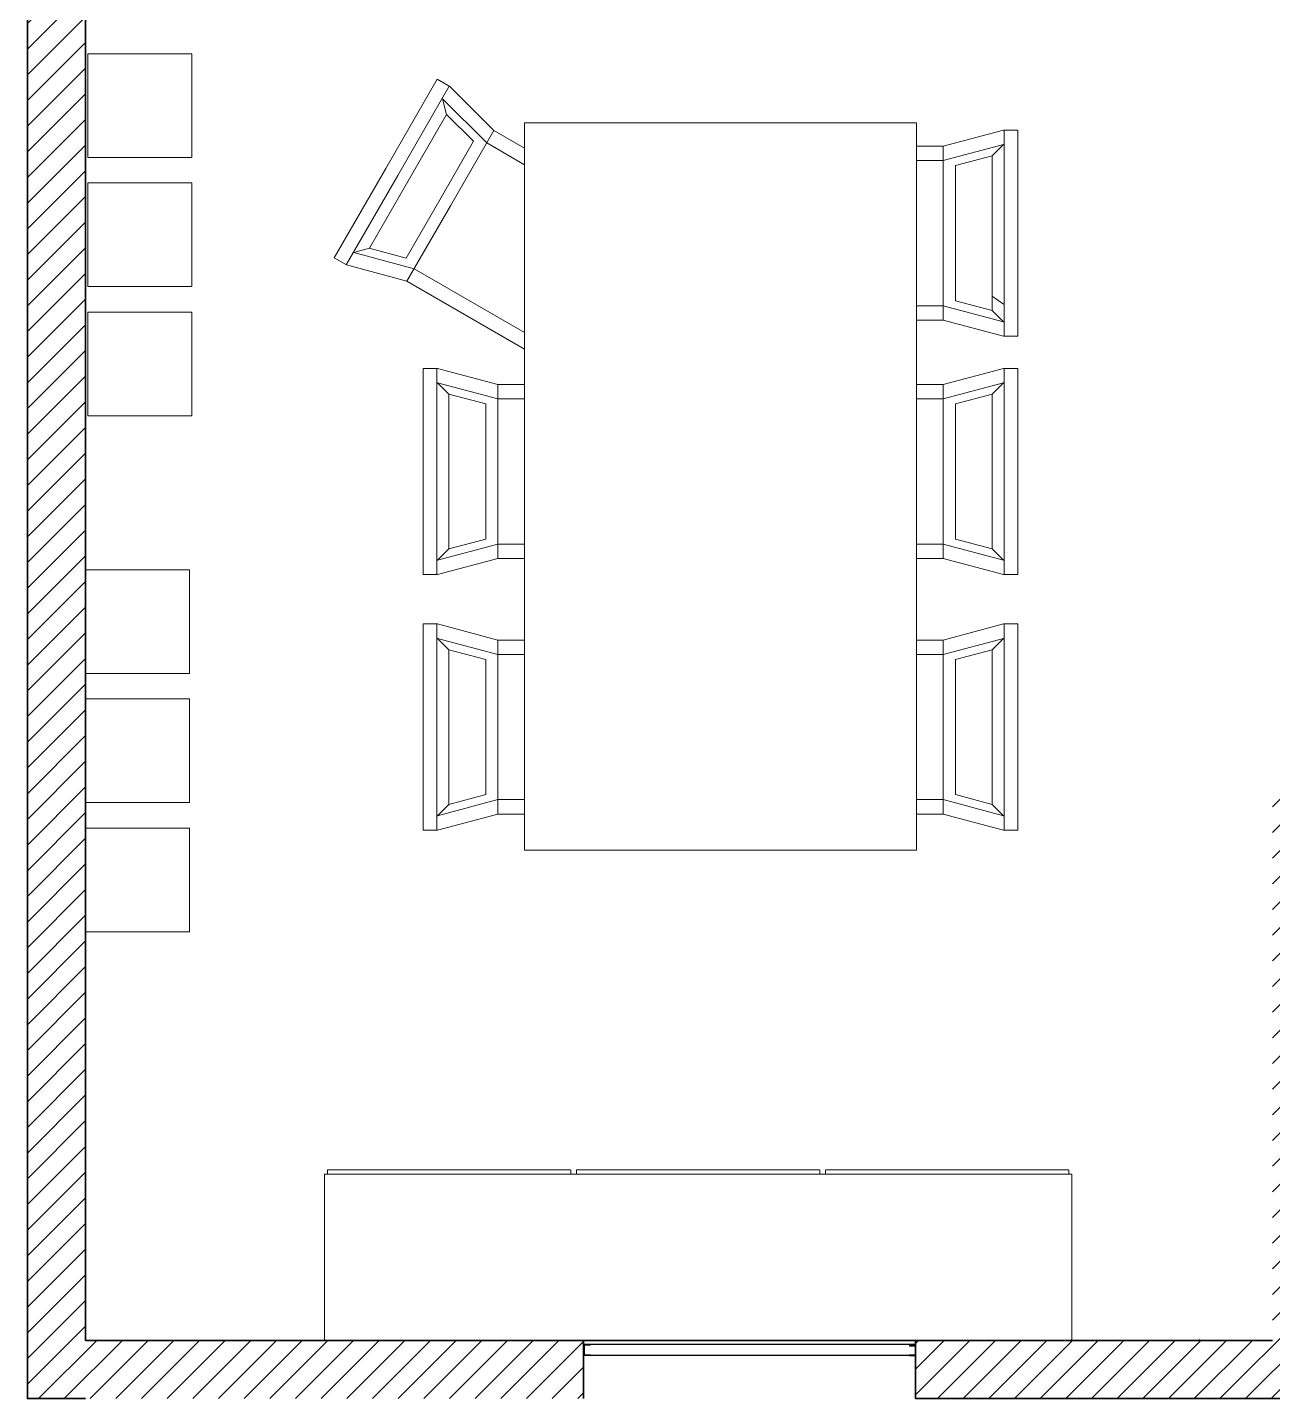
# Model space of a CAD drawing. Header units: metres. Extents: x -2569 to 4336, y -4195 to 694.
# Drawn here: x -2261 to -1961, y -575.3 to -244.9 of the extents above; entities that cross this region are included whole.
import ezdxf

# ---------------------------------------------------------------- set-up
doc = ezdxf.new("R2010")
doc.units = ezdxf.units.M
doc.header["$LTSCALE"] = 5
doc.header["$MEASUREMENT"] = 0
for name, color, linetype, lineweight in [('A-FLOR-PATT', 253, 'Continuous', 18), ('A-FURN', 253, 'Continuous', 18), ('A-FURN-', 253, 'Continuous', 0), ('A-GLAZ-FULL', 4, 'Continuous', 25), ('A-SECT-PATT', 8, 'Continuous', 18), ('A-WALL-FULL', 7, 'Continuous', 35), ('MURI NON SEZIONATI', 170, 'Continuous', 18)]:
    doc.layers.add(name, color=color, linetype=linetype, lineweight=lineweight)
doc.layers.add('IKE120015-t1', color=253, linetype='Continuous')

msp = doc.modelspace()

# ---------------------------------------------------------------- hatches: boundary and pattern name
at = {"layer": 'A-FLOR-PATT'}
for points in [[(-2125.29, -564.71), (-2125.29, -564.96), (-2126.96, -564.96), (-2126.96, -562.34), (-2125.29, -562.34), (-2125.29, -562.59), (-2126.71, -562.59), (-2126.71, -564.71)], [(-2048.47, -564.71), (-2048.47, -564.96), (-2046.8, -564.96), (-2046.8, -562.34), (-2048.47, -562.34), (-2048.47, -562.59), (-2047.05, -562.59), (-2047.05, -564.71)]]:
    msp.add_hatch(color=256, dxfattribs=at).paths.add_polyline_path(points)
at = {"layer": 'A-SECT-PATT'}
h = msp.add_hatch(dxfattribs=at)
h.set_pattern_fill('ANSI31', color=256, scale=35)
h.paths.add_polyline_path([(-1825.76, 29.66), (-1946.96, 29.66), (-2000.96, 29.66), (-2040.96, 29.66), (-2080.96, 29.66), (-2080.96, 15.66), (-2040.96, 15.66), (-1960.96, 15.66), (-1960.96, 4.66), (-1946.96, 4.66), (-1946.96, 15.66), (-1825.76, 15.66)])
h.paths.add_polyline_path([(-2246.96, -220.34), (-2246.96, -200.34), (-2246.96, -145.34), (-2246.96, -105.34), (-2246.96, -65.34), (-2246.96, -25.34), (-2246.96, 15.66), (-2160.96, 15.66), (-2160.96, 29.66), (-2260.96, 29.66), (-2260.96, 15.66), (-2260.96, -25.34), (-2260.96, -65.34), (-2260.96, -105.34), (-2260.96, -200.34), (-2260.96, -220.34), (-2260.96, -260.34), (-2260.96, -300.34), (-2260.96, -340.34), (-2260.96, -380.34), (-2260.96, -420.34), (-2260.96, -460.34), (-2260.96, -500.34), (-2260.96, -540.34), (-2260.96, -575.34), (-2246.96, -575.34), (-2206.96, -575.34), (-2166.96, -575.34), (-2126.96, -575.34), (-2126.96, -561.34), (-2169.46, -561.34), (-2246.96, -561.34), (-2246.96, -540.34), (-2246.96, -500.34), (-2246.96, -460.34), (-2246.96, -420.34), (-2246.96, -380.34), (-2246.96, -340.34), (-2246.96, -300.34), (-2246.96, -260.34)])
h.paths.add_polyline_path([(-1946.96, -441.3), (-1936.87, -441.3), (-1936.87, -427.3), (-1960.96, -427.3), (-1960.96, -561.34), (-2046.96, -561.34), (-2046.96, -575.34), (-1946.96, -575.34)])

# ---------------------------------------------------------------- linework, layer by layer
at = {"layer": 'A-FURN'}
for p, q in [((-2189.35, -521.3), (-2189.36, -521.31)), ((-2189.36, -521.31), (-2189.36, -521.31)), ((-2189.36, -521.31), (-2189.36, -521.32)), ((-2189.36, -521.32), (-2189.36, -521.32)), ((-2189.36, -521.32), (-2189.36, -521.32)), ((-2189.36, -521.32), (-2189.36, -521.33)), ((-2189.36, -521.33), (-2189.36, -561.13)), ((-2189.36, -521.33), (-2189.35, -521.33)), ((-2189.36, -521.33), (-2189.36, -521.33)), ((-2189.35, -521.33), (-2189.36, -521.33)), ((-2189.34, -521.28), (-2189.35, -521.28)), ((-2189.35, -521.28), (-2189.35, -521.29)), ((-2189.35, -521.29), (-2189.35, -521.29)), ((-2189.35, -521.29), (-2189.35, -521.29)), ((-2189.35, -521.29), (-2189.35, -521.3)), ((-2189.35, -521.3), (-2189.35, -521.3)), ((-2189.35, -521.3), (-2189.35, -521.3)), ((-2189.33, -521.27), (-2189.34, -521.27)), ((-2189.34, -521.27), (-2189.34, -521.27)), ((-2189.34, -521.27), (-2189.34, -521.27)), ((-2189.34, -521.27), (-2189.34, -521.28)), ((-2189.32, -521.25), (-2189.33, -521.26)), ((-2189.33, -521.26), (-2189.33, -521.26)), ((-2189.33, -521.26), (-2189.33, -521.26)), ((-2189.33, -521.26), (-2189.33, -521.27)), ((-2189.31, -521.25), (-2189.32, -521.25)), ((-2189.32, -521.25), (-2189.32, -521.25)), ((-2189.32, -521.25), (-2189.32, -521.25)), ((-2189.3, -521.24), (-2189.31, -521.24)), ((-2189.31, -521.24), (-2189.31, -521.24)), ((-2189.31, -521.24), (-2189.31, -521.25)), ((-2189.29, -521.24), (-2189.3, -521.24)), ((-2189.3, -521.24), (-2189.3, -521.24)), ((-2189.3, -521.24), (-2189.3, -521.24)), ((-2189.28, -521.23), (-2189.29, -521.23)), ((-2189.29, -521.23), (-2189.29, -521.23)), ((-2189.29, -521.23), (-2189.29, -521.24)), ((-2189.27, -521.23), (-2189.28, -521.23)), ((-2189.28, -521.23), (-2189.28, -521.23)), ((-2189.26, -521.23), (-2189.27, -521.23)), ((-2189.27, -521.23), (-2189.27, -521.23)), ((-2189.27, -521.23), (-2189.27, -521.23)), ((-2009.46, -521.23), (-2189.26, -521.23)), ((-2189.26, -521.23), (-2189.26, -521.23)), ((-2188.65, -521.13), (-2188.65, -520.33)), ((-2188.56, -520.23), (-2188.56, -520.23)), ((-2130.16, -520.23), (-2188.56, -520.23)), ((-2188.56, -520.23), (-2188.56, -520.23)), ((-2188.56, -521.23), (-2188.56, -521.23)), ((-2188.56, -521.23), (-2188.56, -521.23)), ((-2130.16, -520.23), (-2130.16, -520.23)), ((-2130.15, -520.23), (-2130.16, -520.23)), ((-2130.16, -520.23), (-2130.16, -520.23)), ((-2130.16, -520.23), (-2130.16, -520.23)), ((-2130.16, -520.23), (-2130.16, -520.23)), ((-2130.16, -521.23), (-2130.15, -521.23)), ((-2130.14, -520.23), (-2130.15, -520.23)), ((-2130.15, -520.23), (-2130.15, -520.23)), ((-2130.15, -521.23), (-2130.15, -521.23)), ((-2130.15, -521.23), (-2130.15, -521.23)), ((-2130.15, -521.23), (-2130.14, -521.23)), ((-2130.13, -520.23), (-2130.14, -520.23)), ((-2130.14, -520.23), (-2130.14, -520.23)), ((-2130.14, -520.23), (-2130.14, -520.23)), ((-2130.14, -521.23), (-2130.14, -521.23)), ((-2130.14, -521.23), (-2130.13, -521.23)), ((-2130.12, -520.24), (-2130.13, -520.23)), ((-2130.13, -520.23), (-2130.13, -520.23)), ((-2130.13, -520.23), (-2130.13, -520.23)), ((-2130.13, -521.23), (-2130.13, -521.22)), ((-2130.13, -521.22), (-2130.13, -521.22)), ((-2130.13, -521.22), (-2130.12, -521.22)), ((-2130.11, -520.24), (-2130.12, -520.24)), ((-2130.12, -520.24), (-2130.12, -520.24)), ((-2130.12, -521.22), (-2130.12, -521.22)), ((-2130.12, -521.22), (-2130.11, -521.22)), ((-2130.1, -520.24), (-2130.11, -520.24)), ((-2130.11, -520.24), (-2130.11, -520.24)), ((-2130.11, -520.24), (-2130.11, -520.24)), ((-2130.11, -521.22), (-2130.1, -521.21)), ((-2130.11, -521.22), (-2130.11, -521.22)), ((-2130.11, -521.22), (-2130.11, -521.22)), ((-2130.1, -520.25), (-2130.1, -520.24)), ((-2130.09, -520.25), (-2130.1, -520.25)), ((-2130.1, -520.25), (-2130.1, -520.25)), ((-2130.1, -521.21), (-2130.1, -521.21)), ((-2130.1, -521.21), (-2130.1, -521.21)), ((-2130.1, -521.21), (-2130.09, -521.21)), ((-2130.09, -520.26), (-2130.09, -520.25)), ((-2130.09, -520.25), (-2130.09, -520.25)), ((-2130.08, -520.26), (-2130.09, -520.26)), ((-2130.09, -520.26), (-2130.09, -520.26)), ((-2130.09, -521.21), (-2130.09, -521.2)), ((-2130.09, -521.2), (-2130.09, -521.2)), ((-2130.09, -521.2), (-2130.09, -521.2)), ((-2130.09, -521.2), (-2130.08, -521.2)), ((-2130.08, -520.27), (-2130.08, -520.26)), ((-2130.07, -520.28), (-2130.08, -520.27)), ((-2130.08, -520.27), (-2130.08, -520.27)), ((-2130.08, -520.27), (-2130.08, -520.27)), ((-2130.08, -521.19), (-2130.07, -521.18)), ((-2130.08, -521.2), (-2130.08, -521.19)), ((-2130.08, -521.19), (-2130.08, -521.19)), ((-2130.08, -521.19), (-2130.08, -521.19)), ((-2130.07, -520.29), (-2130.07, -520.28)), ((-2130.07, -520.28), (-2130.07, -520.28)), ((-2130.07, -520.28), (-2130.07, -520.28)), ((-2130.06, -520.29), (-2130.07, -520.29)), ((-2130.07, -520.29), (-2130.07, -520.29)), ((-2130.07, -521.17), (-2130.06, -521.16)), ((-2130.07, -521.18), (-2130.07, -521.17)), ((-2130.07, -521.17), (-2130.07, -521.17)), ((-2130.07, -521.18), (-2130.07, -521.18)), ((-2130.07, -521.18), (-2130.07, -521.18)), ((-2130.06, -520.3), (-2130.06, -520.29)), ((-2130.06, -520.31), (-2130.06, -520.3)), ((-2130.06, -520.3), (-2130.06, -520.3)), ((-2130.06, -520.3), (-2130.06, -520.3)), ((-2130.06, -520.32), (-2130.06, -520.31)), ((-2130.06, -520.31), (-2130.06, -520.31)), ((-2130.06, -520.33), (-2130.06, -520.32)), ((-2130.06, -520.32), (-2130.06, -520.32)), ((-2130.06, -520.32), (-2130.06, -520.32)), ((-2130.06, -520.33), (-2130.06, -521.13)), ((-2130.06, -521.14), (-2130.06, -521.13)), ((-2130.06, -521.13), (-2130.06, -521.13)), ((-2130.06, -521.13), (-2130.06, -521.13)), ((-2130.06, -521.15), (-2130.06, -521.14)), ((-2130.06, -521.14), (-2130.06, -521.14)), ((-2130.06, -521.16), (-2130.06, -521.15)), ((-2130.06, -521.15), (-2130.06, -521.15)), ((-2130.06, -521.15), (-2130.06, -521.15)), ((-2130.06, -521.16), (-2130.06, -521.16)), ((-2130.06, -521.16), (-2130.06, -521.16)), ((-2128.65, -521.12), (-2128.65, -520.33)), ((-2070.16, -520.23), (-2128.56, -520.23)), ((-2128.56, -521.23), (-2128.56, -521.23)), ((-2128.56, -521.23), (-2128.56, -521.23)), ((-2070.16, -520.23), (-2070.16, -520.23)), ((-2070.15, -520.23), (-2070.16, -520.23)), ((-2070.16, -520.23), (-2070.16, -520.23)), ((-2070.16, -520.23), (-2070.16, -520.23)), ((-2070.16, -520.23), (-2070.16, -520.23)), ((-2070.16, -521.23), (-2070.15, -521.23)), ((-2070.14, -520.23), (-2070.15, -520.23)), ((-2070.15, -520.23), (-2070.15, -520.23)), ((-2070.15, -521.23), (-2070.15, -521.23)), ((-2070.15, -521.23), (-2070.15, -521.23)), ((-2070.15, -521.23), (-2070.14, -521.23)), ((-2070.13, -520.23), (-2070.14, -520.23)), ((-2070.14, -520.23), (-2070.14, -520.23)), ((-2070.14, -520.23), (-2070.14, -520.23)), ((-2070.14, -521.23), (-2070.14, -521.23)), ((-2070.14, -521.23), (-2070.13, -521.23)), ((-2070.12, -520.24), (-2070.13, -520.23)), ((-2070.13, -520.23), (-2070.13, -520.23)), ((-2070.13, -520.23), (-2070.13, -520.23)), ((-2070.13, -521.23), (-2070.13, -521.22)), ((-2070.13, -521.22), (-2070.13, -521.22)), ((-2070.13, -521.22), (-2070.12, -521.22)), ((-2070.11, -520.24), (-2070.12, -520.24)), ((-2070.12, -520.24), (-2070.12, -520.24)), ((-2070.12, -521.22), (-2070.12, -521.22)), ((-2070.12, -521.22), (-2070.11, -521.22)), ((-2070.1, -520.24), (-2070.11, -520.24)), ((-2070.11, -520.24), (-2070.11, -520.24)), ((-2070.11, -520.24), (-2070.11, -520.24)), ((-2070.11, -521.22), (-2070.1, -521.21)), ((-2070.11, -521.22), (-2070.11, -521.22)), ((-2070.11, -521.22), (-2070.11, -521.22)), ((-2070.1, -520.25), (-2070.1, -520.24)), ((-2070.09, -520.25), (-2070.1, -520.25)), ((-2070.1, -520.25), (-2070.1, -520.25)), ((-2070.1, -521.21), (-2070.1, -521.21)), ((-2070.1, -521.21), (-2070.1, -521.21)), ((-2070.1, -521.21), (-2070.09, -521.21)), ((-2070.09, -520.26), (-2070.09, -520.25)), ((-2070.09, -520.25), (-2070.09, -520.25)), ((-2070.08, -520.26), (-2070.09, -520.26)), ((-2070.09, -520.26), (-2070.09, -520.26)), ((-2070.09, -521.21), (-2070.09, -521.2)), ((-2070.09, -521.2), (-2070.09, -521.2)), ((-2070.09, -521.2), (-2070.09, -521.2)), ((-2070.09, -521.2), (-2070.08, -521.2)), ((-2070.08, -520.27), (-2070.08, -520.26)), ((-2070.07, -520.28), (-2070.08, -520.27)), ((-2070.08, -520.27), (-2070.08, -520.27)), ((-2070.08, -520.27), (-2070.08, -520.27)), ((-2070.08, -521.19), (-2070.07, -521.18)), ((-2070.08, -521.2), (-2070.08, -521.19)), ((-2070.08, -521.19), (-2070.08, -521.19)), ((-2070.08, -521.19), (-2070.08, -521.19)), ((-2070.07, -520.29), (-2070.07, -520.28)), ((-2070.07, -520.28), (-2070.07, -520.28)), ((-2070.07, -520.28), (-2070.07, -520.28)), ((-2070.06, -520.29), (-2070.07, -520.29)), ((-2070.07, -520.29), (-2070.07, -520.29)), ((-2070.07, -521.17), (-2070.06, -521.16)), ((-2070.07, -521.18), (-2070.07, -521.17)), ((-2070.07, -521.17), (-2070.07, -521.17)), ((-2070.07, -521.18), (-2070.07, -521.18)), ((-2070.07, -521.18), (-2070.07, -521.18)), ((-2070.06, -520.3), (-2070.06, -520.29)), ((-2070.06, -520.31), (-2070.06, -520.3)), ((-2070.06, -520.3), (-2070.06, -520.3)), ((-2070.06, -520.3), (-2070.06, -520.3)), ((-2070.06, -520.32), (-2070.06, -520.31)), ((-2070.06, -520.31), (-2070.06, -520.31)), ((-2070.06, -520.33), (-2070.06, -520.32)), ((-2070.06, -520.32), (-2070.06, -520.32)), ((-2070.06, -520.32), (-2070.06, -520.32)), ((-2070.06, -520.33), (-2070.06, -521.13)), ((-2070.06, -521.14), (-2070.06, -521.13)), ((-2070.06, -521.13), (-2070.06, -521.13)), ((-2070.06, -521.13), (-2070.06, -521.13)), ((-2070.06, -521.15), (-2070.06, -521.14)), ((-2070.06, -521.14), (-2070.06, -521.14)), ((-2070.06, -521.16), (-2070.06, -521.15)), ((-2070.06, -521.15), (-2070.06, -521.15)), ((-2070.06, -521.15), (-2070.06, -521.15)), ((-2070.06, -521.16), (-2070.06, -521.16)), ((-2070.06, -521.16), (-2070.06, -521.16)), ((-2068.65, -521.13), (-2068.65, -520.33)), ((-2068.56, -520.23), (-2068.56, -520.23)), ((-2010.16, -520.23), (-2068.56, -520.23)), ((-2068.56, -520.23), (-2068.56, -520.23)), ((-2068.56, -521.23), (-2068.56, -521.23)), ((-2068.56, -521.23), (-2068.56, -521.23)), ((-2010.15, -520.23), (-2010.16, -520.23)), ((-2010.16, -520.23), (-2010.16, -520.23)), ((-2010.14, -520.23), (-2010.15, -520.23)), ((-2010.15, -520.23), (-2010.15, -520.23)), ((-2010.15, -521.23), (-2010.15, -521.23)), ((-2010.15, -521.23), (-2010.15, -521.23)), ((-2010.15, -521.23), (-2010.14, -521.23)), ((-2010.13, -520.23), (-2010.14, -520.23)), ((-2010.14, -520.23), (-2010.14, -520.23)), ((-2010.14, -520.23), (-2010.14, -520.23)), ((-2010.14, -521.23), (-2010.14, -521.23)), ((-2010.14, -521.23), (-2010.13, -521.23)), ((-2010.12, -520.24), (-2010.13, -520.23)), ((-2010.13, -520.23), (-2010.13, -520.23)), ((-2010.13, -520.23), (-2010.13, -520.23)), ((-2010.13, -521.23), (-2010.13, -521.22)), ((-2010.13, -521.22), (-2010.13, -521.22)), ((-2010.13, -521.22), (-2010.12, -521.22)), ((-2010.11, -520.24), (-2010.12, -520.24)), ((-2010.12, -520.24), (-2010.12, -520.24)), ((-2010.12, -521.22), (-2010.12, -521.22)), ((-2010.12, -521.22), (-2010.11, -521.22)), ((-2010.1, -520.24), (-2010.11, -520.24)), ((-2010.11, -520.24), (-2010.11, -520.24)), ((-2010.11, -520.24), (-2010.11, -520.24)), ((-2010.11, -521.22), (-2010.1, -521.21)), ((-2010.11, -521.22), (-2010.11, -521.22)), ((-2010.11, -521.22), (-2010.11, -521.22)), ((-2010.1, -520.25), (-2010.1, -520.24)), ((-2010.09, -520.25), (-2010.1, -520.25)), ((-2010.1, -520.25), (-2010.1, -520.25)), ((-2010.1, -521.21), (-2010.1, -521.21)), ((-2010.1, -521.21), (-2010.1, -521.21)), ((-2010.1, -521.21), (-2010.09, -521.21)), ((-2010.09, -520.26), (-2010.09, -520.25)), ((-2010.09, -520.25), (-2010.09, -520.25)), ((-2010.08, -520.26), (-2010.09, -520.26)), ((-2010.09, -520.26), (-2010.09, -520.26)), ((-2010.09, -521.21), (-2010.09, -521.2)), ((-2010.09, -521.2), (-2010.09, -521.2)), ((-2010.09, -521.2), (-2010.09, -521.2)), ((-2010.09, -521.2), (-2010.08, -521.2)), ((-2010.08, -520.27), (-2010.08, -520.26)), ((-2010.07, -520.28), (-2010.08, -520.27)), ((-2010.08, -520.27), (-2010.08, -520.27)), ((-2010.08, -520.27), (-2010.08, -520.27)), ((-2010.08, -521.19), (-2010.07, -521.18)), ((-2010.08, -521.2), (-2010.08, -521.19)), ((-2010.08, -521.19), (-2010.08, -521.19)), ((-2010.08, -521.19), (-2010.08, -521.19)), ((-2010.07, -520.29), (-2010.07, -520.28)), ((-2010.07, -520.28), (-2010.07, -520.28)), ((-2010.07, -520.28), (-2010.07, -520.28)), ((-2010.06, -520.29), (-2010.07, -520.29)), ((-2010.07, -520.29), (-2010.07, -520.29)), ((-2010.07, -521.17), (-2010.06, -521.16)), ((-2010.07, -521.18), (-2010.07, -521.17)), ((-2010.07, -521.17), (-2010.07, -521.17)), ((-2010.07, -521.18), (-2010.07, -521.18)), ((-2010.07, -521.18), (-2010.07, -521.18)), ((-2010.06, -520.3), (-2010.06, -520.29)), ((-2010.06, -520.31), (-2010.06, -520.3)), ((-2010.06, -520.3), (-2010.06, -520.3)), ((-2010.06, -520.3), (-2010.06, -520.3)), ((-2010.06, -520.32), (-2010.06, -520.31)), ((-2010.06, -520.31), (-2010.06, -520.31)), ((-2010.06, -520.33), (-2010.06, -520.32)), ((-2010.06, -520.32), (-2010.06, -520.32)), ((-2010.06, -520.32), (-2010.06, -520.32)), ((-2010.06, -521.13), (-2010.06, -520.33)), ((-2010.06, -521.14), (-2010.06, -521.13)), ((-2010.06, -521.13), (-2010.06, -521.13)), ((-2010.06, -521.13), (-2010.06, -521.13)), ((-2010.06, -521.15), (-2010.06, -521.14)), ((-2010.06, -521.14), (-2010.06, -521.14)), ((-2010.06, -521.16), (-2010.06, -521.15)), ((-2010.06, -521.15), (-2010.06, -521.15)), ((-2010.06, -521.15), (-2010.06, -521.15)), ((-2010.06, -521.16), (-2010.06, -521.16)), ((-2010.06, -521.16), (-2010.06, -521.16)), ((-2009.45, -521.23), (-2009.46, -521.23)), ((-2009.46, -521.23), (-2009.46, -521.23)), ((-2009.44, -521.23), (-2009.45, -521.23)), ((-2009.45, -521.23), (-2009.45, -521.23)), ((-2009.43, -521.23), (-2009.44, -521.23)), ((-2009.44, -521.23), (-2009.44, -521.23)), ((-2009.44, -521.23), (-2009.44, -521.23)), ((-2009.42, -521.24), (-2009.43, -521.23)), ((-2009.43, -521.23), (-2009.43, -521.23)), ((-2009.43, -521.23), (-2009.43, -521.23)), ((-2009.41, -521.24), (-2009.42, -521.24)), ((-2009.42, -521.24), (-2009.42, -521.24)), ((-2009.4, -521.24), (-2009.41, -521.24)), ((-2009.41, -521.24), (-2009.41, -521.24)), ((-2009.41, -521.24), (-2009.41, -521.24)), ((-2009.4, -521.25), (-2009.4, -521.24)), ((-2009.39, -521.25), (-2009.4, -521.25)), ((-2009.4, -521.25), (-2009.4, -521.25)), ((-2009.39, -521.26), (-2009.39, -521.25)), ((-2009.39, -521.25), (-2009.39, -521.25)), ((-2009.38, -521.26), (-2009.39, -521.26)), ((-2009.39, -521.26), (-2009.39, -521.26)), ((-2009.38, -521.27), (-2009.38, -521.26)), ((-2009.37, -521.28), (-2009.38, -521.27)), ((-2009.38, -521.27), (-2009.38, -521.27)), ((-2009.38, -521.27), (-2009.38, -521.27)), ((-2009.37, -521.29), (-2009.37, -521.28)), ((-2009.37, -521.28), (-2009.37, -521.28)), ((-2009.37, -521.28), (-2009.37, -521.28)), ((-2009.36, -521.29), (-2009.37, -521.29)), ((-2009.37, -521.29), (-2009.37, -521.29)), ((-2009.36, -521.3), (-2009.36, -521.29)), ((-2009.36, -521.31), (-2009.36, -521.3)), ((-2009.36, -521.3), (-2009.36, -521.3)), ((-2009.36, -521.32), (-2009.36, -521.31)), ((-2009.36, -521.31), (-2009.36, -521.31)), ((-2009.36, -521.31), (-2009.36, -521.31)), ((-2009.36, -521.33), (-2009.36, -521.32)), ((-2009.36, -521.32), (-2009.36, -521.32)), ((-2009.36, -521.32), (-2009.36, -521.32)), ((-2009.36, -561.13), (-2009.36, -521.33)), ((-2009.36, -521.33), (-2009.36, -521.33)), ((-2009.36, -521.33), (-2009.36, -521.33))]:
    msp.add_line(p, q, dxfattribs=at)
for centre, start, end in [((-2188.56, -520.33), 90, 182.3104), ((-2188.56, -521.13), 177.6896, 270), ((-2128.56, -520.33), 90, 182.3104), ((-2128.56, -521.13), 177.6896, 270), ((-2068.56, -520.33), 90, 182.3104), ((-2068.56, -521.13), 177.6896, 270)]:
    msp.add_arc(centre, 0.0966, start, end, dxfattribs=at)
at = {"layer": 'A-FURN-'}
for p, q in [((-2162.22, -257.36), (-2174.64, -278.88)), ((-2159.22, -259.1), (-2162.22, -257.36)), ((-2171.75, -280.54), (-2159.33, -259.03)), ((-2148.56, -269.72), (-2159.22, -259.1)), ((-2150.29, -272.73), (-2160.95, -262.1)), ((-2160.95, -262.1), (-2159.95, -265.84)), ((-2159.95, -265.84), (-2169.27, -281.98)), ((-2153.45, -272.32), (-2159.95, -265.83)), ((-2148.56, -269.72), (-2159.04, -287.88)), ((-2141.21, -273.97), (-2148.56, -269.72)), ((-2040.33, -273.5), (-2025.79, -269.62)), ((-2025.79, -269.62), (-2022.32, -269.62)), ((-2025.66, -294.47), (-2025.66, -269.62)), ((-2022.32, -269.62), (-2022.32, -294.47)), ((-2153.45, -272.32), (-2161.59, -286.41)), ((-2141.21, -277.98), (-2150.29, -272.73)), ((-2046.74, -273.5), (-2040.33, -273.5)), ((-2046.74, -273.5), (-2046.74, -294.47)), ((-2040.33, -276.97), (-2025.79, -273.1)), ((-2040.33, -273.5), (-2040.33, -294.47)), ((-2025.79, -273.1), (-2028.53, -275.84)), ((-2046.74, -276.97), (-2040.33, -276.97)), ((-2037.39, -278.19), (-2028.52, -275.83)), ((-2028.53, -275.84), (-2028.53, -294.47)), ((-2187.06, -300.39), (-2174.64, -278.88)), ((-2171.75, -280.54), (-2184.17, -302.06)), ((-2037.39, -278.19), (-2037.39, -294.47)), ((-2178.58, -298.11), (-2169.27, -281.98)), ((-2169.72, -300.51), (-2161.59, -286.41)), ((-2169.52, -306.04), (-2159.04, -287.88)), ((-2046.74, -315.43), (-2046.74, -294.47)), ((-2040.33, -315.43), (-2040.33, -294.47)), ((-2037.39, -310.74), (-2037.39, -294.47)), ((-2028.53, -313.1), (-2028.53, -294.47)), ((-2025.66, -294.47), (-2025.66, -319.31)), ((-2022.32, -319.31), (-2022.32, -294.47)), ((-2184.06, -302.12), (-2187.06, -300.39)), ((-2182.32, -299.12), (-2178.58, -298.11)), ((-2167.79, -303.03), (-2182.32, -299.12)), ((-2169.72, -300.51), (-2178.59, -298.12)), ((-2169.52, -306.04), (-2184.06, -302.12)), ((-2141.21, -318.38), (-2167.79, -303.03)), ((-2141.21, -322.39), (-2169.52, -306.04)), ((-2025.79, -311.56), (-2028.53, -309.62)), ((-2046.74, -311.96), (-2040.33, -311.96)), ((-2040.33, -311.96), (-2025.79, -315.83)), ((-2037.39, -310.74), (-2028.52, -313.1)), ((-2025.79, -315.83), (-2028.53, -313.1)), ((-2046.74, -315.43), (-2040.33, -315.43)), ((-2040.33, -315.43), (-2025.79, -319.31)), ((-2025.79, -319.31), (-2022.32, -319.31)), ((-2162.16, -327.07), (-2165.62, -327.07)), ((-2165.62, -327.07), (-2165.62, -351.91)), ((-2162.29, -351.91), (-2162.29, -327.07)), ((-2147.61, -330.94), (-2162.16, -327.07)), ((-2040.33, -330.94), (-2025.79, -327.07)), ((-2025.79, -327.07), (-2022.32, -327.07)), ((-2025.66, -351.91), (-2025.66, -327.07)), ((-2022.32, -327.07), (-2022.32, -351.91)), ((-2162.16, -330.54), (-2162.29, -330.54)), ((-2147.61, -334.41), (-2162.16, -330.54)), ((-2162.16, -330.54), (-2159.42, -333.28)), ((-2150.55, -335.63), (-2159.43, -333.27)), ((-2159.42, -333.28), (-2159.42, -351.91)), ((-2141.21, -330.94), (-2147.61, -330.94)), ((-2147.61, -330.94), (-2147.61, -351.91)), ((-2141.21, -330.94), (-2141.21, -351.91)), ((-2046.74, -330.94), (-2040.33, -330.94)), ((-2046.74, -330.94), (-2046.74, -351.91)), ((-2040.33, -334.41), (-2025.79, -330.54)), ((-2040.33, -330.94), (-2040.33, -351.91)), ((-2037.39, -335.63), (-2028.52, -333.27)), ((-2025.79, -330.54), (-2028.53, -333.28)), ((-2028.53, -333.28), (-2028.53, -351.91)), ((-2150.55, -335.63), (-2150.55, -351.91)), ((-2141.21, -334.41), (-2147.61, -334.41)), ((-2046.74, -334.41), (-2040.33, -334.41)), ((-2037.39, -335.63), (-2037.39, -351.91)), ((-2165.62, -376.75), (-2165.62, -351.91)), ((-2162.29, -351.91), (-2162.29, -376.75)), ((-2159.42, -370.54), (-2159.42, -351.91)), ((-2150.55, -368.18), (-2150.55, -351.91)), ((-2147.61, -372.88), (-2147.61, -351.91)), ((-2141.21, -372.88), (-2141.21, -351.91)), ((-2046.74, -372.88), (-2046.74, -351.91)), ((-2040.33, -372.88), (-2040.33, -351.91)), ((-2037.39, -368.18), (-2037.39, -351.91)), ((-2028.53, -370.54), (-2028.53, -351.91)), ((-2025.66, -351.91), (-2025.66, -376.75)), ((-2022.32, -376.75), (-2022.32, -351.91)), ((-2147.61, -369.4), (-2162.16, -373.28)), ((-2150.55, -368.18), (-2159.43, -370.55)), ((-2141.21, -369.4), (-2147.61, -369.4)), ((-2046.74, -369.4), (-2040.33, -369.4)), ((-2040.33, -369.4), (-2025.79, -373.28)), ((-2037.39, -368.18), (-2028.52, -370.55)), ((-2162.16, -373.28), (-2162.29, -373.28)), ((-2162.16, -373.28), (-2159.42, -370.54)), ((-2147.61, -372.88), (-2162.16, -376.75)), ((-2141.21, -372.88), (-2147.61, -372.88)), ((-2046.74, -372.88), (-2040.33, -372.88)), ((-2040.33, -372.88), (-2025.79, -376.75)), ((-2025.79, -373.28), (-2028.53, -370.54)), ((-2162.16, -376.75), (-2165.62, -376.75)), ((-2025.79, -376.75), (-2022.32, -376.75)), ((-2162.16, -388.65), (-2165.62, -388.65)), ((-2165.62, -388.65), (-2165.62, -413.5)), ((-2162.29, -413.5), (-2162.29, -388.65)), ((-2147.61, -392.53), (-2162.16, -388.65)), ((-2040.33, -392.53), (-2025.79, -388.65)), ((-2025.79, -388.65), (-2022.32, -388.65)), ((-2025.66, -413.5), (-2025.66, -388.65)), ((-2022.32, -388.65), (-2022.32, -413.5)), ((-2162.16, -392.13), (-2162.29, -392.13)), ((-2147.61, -396), (-2162.16, -392.13)), ((-2162.16, -392.13), (-2159.42, -394.86)), ((-2141.21, -392.53), (-2147.61, -392.53)), ((-2147.61, -392.53), (-2147.61, -413.5)), ((-2141.21, -392.53), (-2141.21, -413.5)), ((-2046.74, -392.53), (-2040.33, -392.53)), ((-2046.74, -392.53), (-2046.74, -413.5)), ((-2040.33, -396), (-2025.79, -392.13)), ((-2040.33, -392.53), (-2040.33, -413.5)), ((-2025.79, -392.13), (-2028.53, -394.86)), ((-2150.55, -397.22), (-2159.43, -394.86)), ((-2159.42, -394.86), (-2159.42, -413.5)), ((-2141.21, -396), (-2147.61, -396)), ((-2046.74, -396), (-2040.33, -396)), ((-2037.39, -397.22), (-2028.52, -394.86)), ((-2028.53, -394.86), (-2028.53, -413.5)), ((-2150.55, -397.22), (-2150.55, -413.5)), ((-2037.39, -397.22), (-2037.39, -413.5)), ((-2165.62, -438.34), (-2165.62, -413.5)), ((-2162.29, -413.5), (-2162.29, -438.34)), ((-2159.42, -432.13), (-2159.42, -413.5)), ((-2150.55, -429.77), (-2150.55, -413.5)), ((-2147.61, -434.46), (-2147.61, -413.5)), ((-2141.21, -434.46), (-2141.21, -413.5)), ((-2046.74, -434.46), (-2046.74, -413.5)), ((-2040.33, -434.46), (-2040.33, -413.5)), ((-2037.39, -429.77), (-2037.39, -413.5)), ((-2028.53, -432.13), (-2028.53, -413.5)), ((-2025.66, -413.5), (-2025.66, -438.34)), ((-2022.32, -438.34), (-2022.32, -413.5)), ((-2147.61, -430.99), (-2162.16, -434.86)), ((-2162.16, -434.86), (-2159.42, -432.13)), ((-2150.55, -429.77), (-2159.43, -432.13)), ((-2141.21, -430.99), (-2147.61, -430.99)), ((-2046.74, -430.99), (-2040.33, -430.99)), ((-2040.33, -430.99), (-2025.79, -434.86)), ((-2037.39, -429.77), (-2028.52, -432.13)), ((-2025.79, -434.86), (-2028.53, -432.13)), ((-2147.61, -434.46), (-2162.16, -438.34)), ((-2141.21, -434.46), (-2147.61, -434.46)), ((-2046.74, -434.46), (-2040.33, -434.46)), ((-2040.33, -434.46), (-2025.79, -438.34)), ((-2162.16, -438.34), (-2165.62, -438.34)), ((-2025.79, -438.34), (-2022.32, -438.34))]:
    msp.add_line(p, q, dxfattribs=at)
for points in [[(-2246.37, -251.24), (-2221.37, -251.24), (-2221.37, -276.24), (-2246.37, -276.24), (-2246.37, -251.24)], [(-2246.37, -282.34), (-2221.37, -282.34), (-2221.37, -307.34), (-2246.37, -307.34), (-2246.37, -282.34)], [(-2246.37, -313.52), (-2221.37, -313.52), (-2221.37, -338.52), (-2246.37, -338.52), (-2246.37, -313.52)], [(-2246.92, -375.58), (-2221.92, -375.58), (-2221.92, -400.58), (-2246.92, -400.58), (-2246.92, -375.58)], [(-2246.92, -406.69), (-2221.92, -406.69), (-2221.92, -431.69), (-2246.92, -431.69), (-2246.92, -406.69)], [(-2246.92, -437.86), (-2221.92, -437.86), (-2221.92, -462.86), (-2246.92, -462.86), (-2246.92, -437.86)]]:
    msp.add_lwpolyline(points, dxfattribs=at)
msp.add_lwpolyline([(-2046.74, -267.89), (-2046.74, -443.17), (-2141.21, -443.17), (-2141.21, -267.89)], close=True, dxfattribs=at)
at = {"layer": 'A-GLAZ-FULL'}
for p, q in [((-2046.81, -562.34), (-2126.96, -562.34)), ((-2126.96, -564.96), (-2126.96, -562.34)), ((-2046.8, -564.96), (-2126.96, -564.96)), ((-2126.71, -564.71), (-2126.71, -562.59)), ((-2048.47, -562.34), (-2048.47, -562.59)), ((-2048.47, -562.59), (-2047.06, -562.59)), ((-2048.47, -564.71), (-2048.47, -564.96)), ((-2048.47, -564.96), (-2046.8, -564.96)), ((-2047.05, -562.59), (-2047.05, -564.71))]:
    msp.add_line(p, q, dxfattribs=at)
at = {"layer": 'A-WALL-FULL'}
for p, q in [((-2260.96, -260.34), (-2260.96, -220.34)), ((-2246.96, -220.34), (-2246.96, -260.34)), ((-2260.96, -300.34), (-2260.96, -260.34)), ((-2246.96, -260.34), (-2246.96, -300.34)), ((-2260.96, -340.34), (-2260.96, -300.34)), ((-2246.96, -300.34), (-2246.96, -340.34)), ((-2260.96, -380.34), (-2260.96, -340.34)), ((-2246.96, -340.34), (-2246.96, -380.34)), ((-2260.96, -420.34), (-2260.96, -380.34)), ((-2246.96, -380.34), (-2246.96, -420.34)), ((-2260.96, -460.34), (-2260.96, -420.34)), ((-2246.96, -420.34), (-2246.96, -460.34)), ((-2260.96, -500.34), (-2260.96, -460.34)), ((-2246.96, -460.34), (-2246.96, -500.34)), ((-2260.96, -540.34), (-2260.96, -500.34)), ((-2246.96, -500.34), (-2246.96, -540.34)), ((-2126.96, -561.34), (-2246.96, -561.34)), ((-2126.96, -561.34), (-2169.46, -561.34)), ((-2126.96, -575.34), (-2126.96, -561.34))]:
    msp.add_line(p, q, dxfattribs=at)
for points in [[(-1946.96, -441.3), (-1946.96, -575.34), (-2046.96, -575.34), (-2046.96, -561.34), (-1960.96, -561.34)], [(-2246.96, -575.34), (-2260.96, -575.34), (-2260.96, -540.34)], [(-2246.96, -540.34), (-2246.96, -561.34)]]:
    msp.add_lwpolyline(points, dxfattribs=at)
at = {"layer": 'IKE120015-t1'}
for p, q in [((-2189.35, -561.13), (-2189.36, -561.13)), ((-2189.36, -561.13), (-2189.36, -561.13)), ((-2189.36, -561.13), (-2189.36, -561.14)), ((-2189.36, -561.13), (-2189.35, -561.13)), ((-2189.36, -561.14), (-2189.36, -561.14)), ((-2189.36, -561.14), (-2189.36, -561.14)), ((-2189.36, -561.14), (-2189.36, -561.15)), ((-2189.36, -561.15), (-2189.35, -561.15)), ((-2189.35, -561.15), (-2189.35, -561.16)), ((-2189.35, -561.16), (-2189.35, -561.16)), ((-2189.35, -561.16), (-2189.35, -561.16)), ((-2189.35, -561.16), (-2189.35, -561.17)), ((-2189.35, -561.17), (-2189.35, -561.17)), ((-2189.35, -561.17), (-2189.35, -561.18)), ((-2189.35, -561.18), (-2189.34, -561.18)), ((-2189.34, -561.18), (-2189.34, -561.18)), ((-2189.34, -561.18), (-2189.34, -561.19)), ((-2189.34, -561.19), (-2189.34, -561.19)), ((-2189.34, -561.19), (-2189.34, -561.19)), ((-2189.34, -561.19), (-2189.33, -561.19)), ((-2189.33, -561.19), (-2189.33, -561.2)), ((-2189.33, -561.2), (-2189.33, -561.2)), ((-2189.33, -561.2), (-2189.32, -561.2)), ((-2189.32, -561.2), (-2189.32, -561.21)), ((-2189.32, -561.21), (-2189.32, -561.21)), ((-2189.32, -561.21), (-2189.31, -561.21)), ((-2189.31, -561.21), (-2189.31, -561.21)), ((-2189.31, -561.21), (-2189.31, -561.22)), ((-2189.31, -561.22), (-2189.3, -561.22)), ((-2189.3, -561.22), (-2189.3, -561.22)), ((-2189.3, -561.22), (-2189.3, -561.22)), ((-2189.3, -561.22), (-2189.29, -561.22)), ((-2189.29, -561.22), (-2189.29, -561.22)), ((-2189.29, -561.22), (-2189.29, -561.22)), ((-2189.29, -561.22), (-2189.28, -561.23)), ((-2189.28, -561.23), (-2189.28, -561.23)), ((-2189.28, -561.23), (-2189.27, -561.23)), ((-2189.27, -561.23), (-2189.27, -561.23)), ((-2189.27, -561.23), (-2189.27, -561.23)), ((-2189.27, -561.23), (-2189.26, -561.23)), ((-2189.26, -561.23), (-2009.46, -561.23)), ((-2189.26, -561.23), (-2189.26, -561.23)), ((-2189.26, -561.23), (-2189.26, -561.23)), ((-2009.46, -561.23), (-2009.45, -561.23)), ((-2009.45, -561.23), (-2009.45, -561.23)), ((-2009.45, -561.23), (-2009.45, -561.23)), ((-2009.45, -561.23), (-2009.44, -561.23)), ((-2009.44, -561.23), (-2009.44, -561.23)), ((-2009.44, -561.23), (-2009.43, -561.23)), ((-2009.43, -561.23), (-2009.43, -561.22)), ((-2009.43, -561.22), (-2009.42, -561.22)), ((-2009.43, -561.23), (-2009.43, -561.23)), ((-2009.42, -561.22), (-2009.42, -561.22)), ((-2009.42, -561.22), (-2009.41, -561.22)), ((-2009.41, -561.22), (-2009.4, -561.21)), ((-2009.41, -561.22), (-2009.41, -561.22)), ((-2009.41, -561.22), (-2009.41, -561.22)), ((-2009.4, -561.21), (-2009.4, -561.21)), ((-2009.4, -561.21), (-2009.4, -561.21)), ((-2009.4, -561.21), (-2009.39, -561.21)), ((-2009.39, -561.21), (-2009.39, -561.2)), ((-2009.39, -561.2), (-2009.39, -561.2)), ((-2009.39, -561.2), (-2009.39, -561.2)), ((-2009.39, -561.2), (-2009.38, -561.2)), ((-2009.38, -561.19), (-2009.37, -561.18)), ((-2009.38, -561.2), (-2009.38, -561.19)), ((-2009.38, -561.19), (-2009.38, -561.19)), ((-2009.38, -561.19), (-2009.38, -561.19)), ((-2009.37, -561.18), (-2009.37, -561.17)), ((-2009.37, -561.17), (-2009.37, -561.17)), ((-2009.37, -561.17), (-2009.36, -561.17)), ((-2009.37, -561.18), (-2009.37, -561.18)), ((-2009.37, -561.18), (-2009.37, -561.18)), ((-2009.36, -561.13), (-2009.36, -561.13)), ((-2009.36, -561.14), (-2009.36, -561.13)), ((-2009.36, -561.13), (-2009.36, -561.13)), ((-2009.36, -561.13), (-2009.36, -561.13)), ((-2009.36, -561.13), (-2009.36, -561.13)), ((-2009.36, -561.15), (-2009.36, -561.14)), ((-2009.36, -561.14), (-2009.36, -561.14)), ((-2009.36, -561.16), (-2009.36, -561.15)), ((-2009.36, -561.15), (-2009.36, -561.15)), ((-2009.36, -561.15), (-2009.36, -561.15)), ((-2009.36, -561.17), (-2009.36, -561.16)), ((-2009.36, -561.16), (-2009.36, -561.16)), ((-1978.68, -561.24), (-1978.68, -561.24)), ((-1978.68, -561.24), (-1978.67, -561.24)), ((-1978.67, -561.24), (-1978.66, -561.24)), ((-1978.66, -561.24), (-1978.66, -561.24)), ((-1978.66, -561.24), (-1978.65, -561.24)), ((-1978.65, -561.24), (-1978.65, -561.23)), ((-1978.65, -561.23), (-1978.64, -561.23)), ((-1978.64, -561.23), (-1978.64, -561.23)), ((-1978.64, -561.23), (-1978.63, -561.23)), ((-1978.63, -561.23), (-1978.63, -561.23)), ((-1978.63, -561.23), (-1978.62, -561.23)), ((-1978.62, -561.23), (-1978.62, -561.22)), ((-1978.62, -561.22), (-1978.61, -561.22)), ((-1978.61, -561.22), (-1978.6, -561.21)), ((-1978.61, -561.22), (-1978.61, -561.22)), ((-1978.6, -561.21), (-1978.6, -561.21)), ((-1978.6, -561.21), (-1978.59, -561.21)), ((-1978.59, -561.21), (-1978.59, -561.2)), ((-1978.59, -561.2), (-1978.59, -561.2)), ((-1978.59, -561.2), (-1978.58, -561.2)), ((-1978.58, -561.2), (-1978.58, -561.19)), ((-1978.58, -561.19), (-1978.57, -561.19)), ((-1978.57, -561.18), (-1978.56, -561.17)), ((-1978.57, -561.19), (-1978.57, -561.18)), ((-1978.57, -561.18), (-1978.57, -561.18)), ((-1978.56, -561.16), (-1978.55, -561.15)), ((-1978.56, -561.17), (-1978.56, -561.16)), ((-1978.56, -561.16), (-1978.56, -561.16)), ((-1978.56, -561.17), (-1978.56, -561.17)), ((-1978.54, -561.1), (-1978.55, -561.1)), ((-1978.55, -561.1), (-1978.54, -561.1)), ((-1978.55, -561.13), (-1978.54, -561.12)), ((-1978.55, -561.14), (-1978.55, -561.13)), ((-1978.55, -561.13), (-1978.55, -561.13)), ((-1978.55, -561.15), (-1978.55, -561.14)), ((-1978.55, -561.14), (-1978.55, -561.14)), ((-1978.55, -561.15), (-1978.55, -561.15)), ((-1978.54, -561.11), (-1978.54, -561.1)), ((-1978.54, -561.1), (-1978.54, -561.1)), ((-1978.54, -561.12), (-1978.54, -561.11)), ((-1978.54, -561.11), (-1978.54, -561.11)), ((-1978.54, -561.12), (-1978.54, -561.12))]:
    msp.add_line(p, q, dxfattribs=at)
at = {"layer": 'MURI NON SEZIONATI', "lineweight": 30}
msp.add_line((-2126.96, -561.34), (-2046.96, -561.34), dxfattribs=at)

doc.saveas('drawing.dxf')
